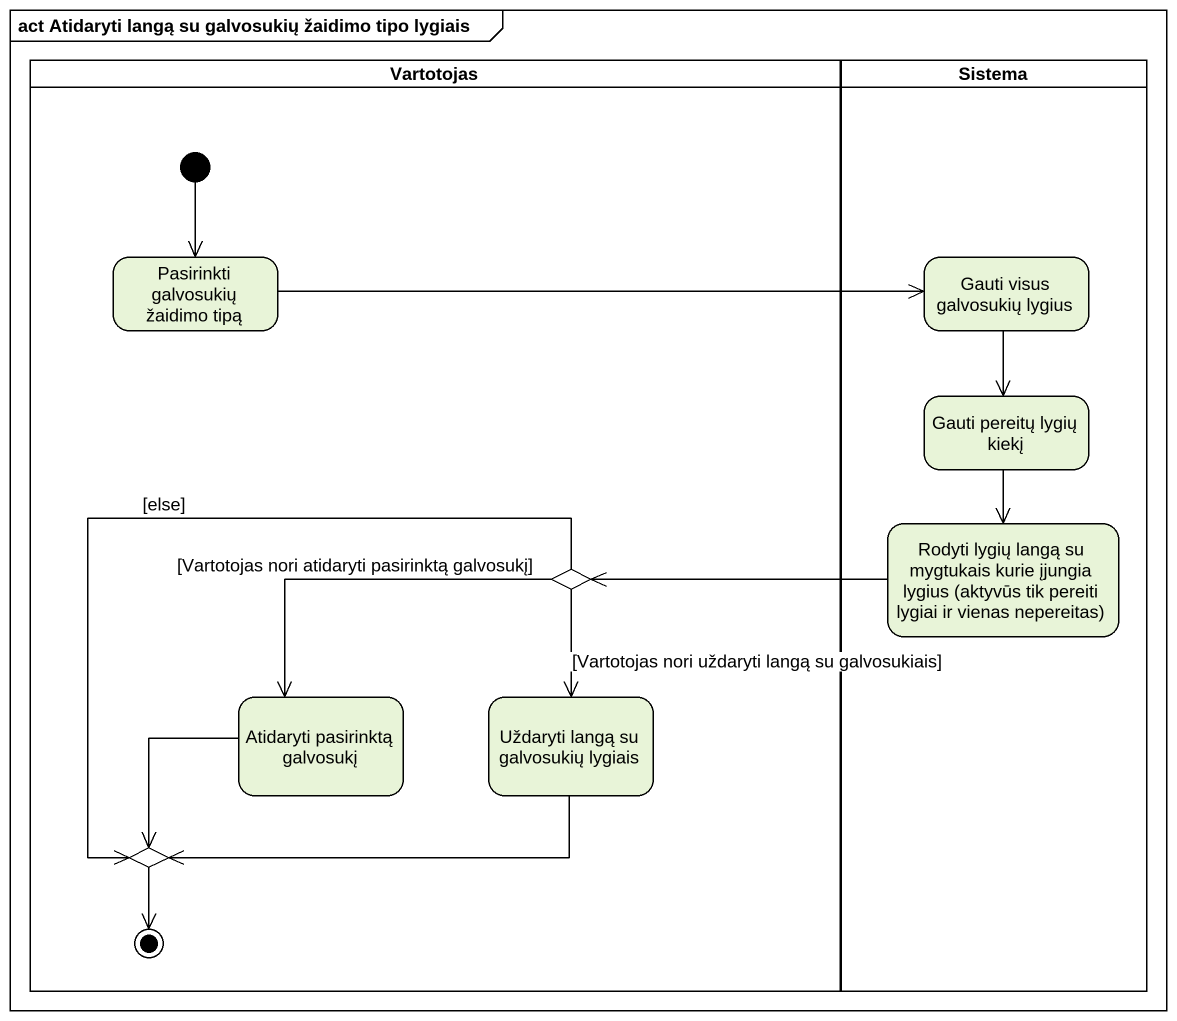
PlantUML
@startuml
mainframe act Atidaryti langą su galvosukių žaidimo tipo lygiais
hide empty description
state Vartotojas <<partition>> {
  state "Pasirinkti galvosukių žaidimo tipą" as Pasirinkti_galvosukių
  state choice1 <<choice>>
  state "Atidaryti pasirinktą galvosukį" as Atidaryti_pasirinktą
  state "Uždaryti langą su galvosukių lygiais" as Uždaryti_langą_su
  state choice2 <<choice>>
  [*] --> Pasirinkti_galvosukių
  choice2 --> [*]
}
state Sistema <<partition>> {
  state "Gauti visus galvosukių lygius" as Gauti_visus_galvosukių
  state "Gauti pereitų lygių kiekį" as Gauti_pereitų_lygių_kiekį
  state "Rodyti lygių langą su mygtukais kurie įjungia lygius (aktyvūs tik pereiti lygiai ir vienas nepereitas)" as Rodyti_lygių_langą_su
}
Pasirinkti_galvosukių -right-> Gauti_visus_galvosukių
Gauti_visus_galvosukių --> Gauti_pereitų_lygių_kiekį
Gauti_pereitų_lygių_kiekį --> Rodyti_lygių_langą_su
choice1 --> Atidaryti_pasirinktą : [Vartotojas nori atidaryti pasirinktą galvosukį]
choice1 --> Uždaryti_langą_su : [Vartotojas nori uždaryti langą su galvosukiais]
choice1 --> choice2 : [else]
Rodyti_lygių_langą_su -left-> choice1
Atidaryti_pasirinktą --> choice2
Uždaryti_langą_su -left-> choice2
@enduml
